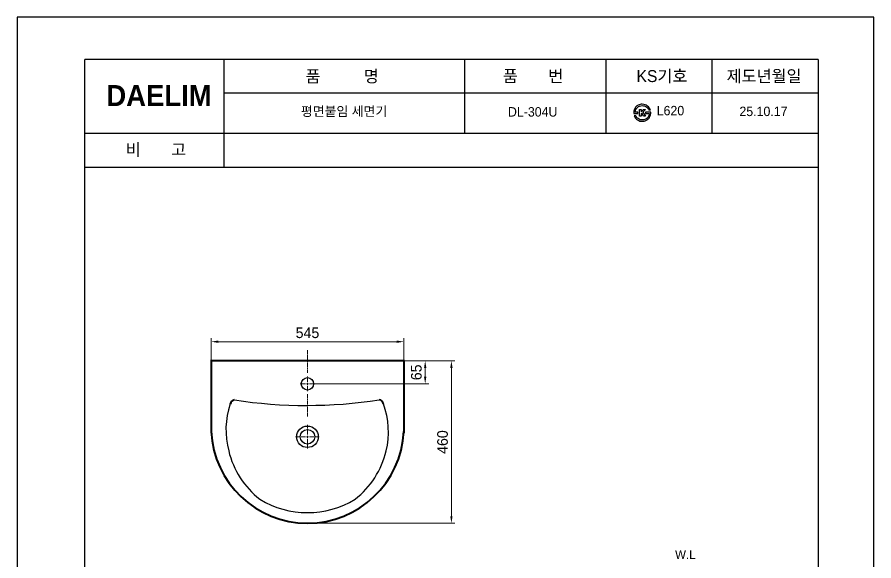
# Model space of a CAD drawing. Extents: x 53991 to 56416, y 58077 to 61507.
# Drawn here: x 53991 to 56416, y 59966 to 61507 of the extents above; entities that cross this region are included whole.
import ezdxf
from ezdxf.enums import TextEntityAlignment as Align

# ---------------------------------------------------------------- set-up
doc = ezdxf.new("R2010")
doc.units = 0
doc.header["$MEASUREMENT"] = 0
doc.linetypes.add('AM_ISO08W050', pattern=[18, 12, -1.5, 3, -1.5])
doc.layers.get('Defpoints').update_dxf_attribs({"linetype": 'CONTINUOUS'})
for name, color, linetype, lineweight in [('AM_5', 3, 'CONTINUOUS', 15), ('AM_7', 4, 'AM_ISO08W050', 0), ('OUTLINE', 11, 'CONTINUOUS', 40)]:
    doc.layers.add(name, color=color, linetype=linetype, lineweight=lineweight)
for name, color, linetype in [('Dim', 4, 'CONTINUOUS'), ('LINE', 7, 'CONTINUOUS'), ('TEXT', 7, 'CONTINUOUS'), ('YA', 7, 'CONTINUOUS')]:
    doc.layers.add(name, color=color, linetype=linetype)
doc.styles.add('h', font='', dxfattribs={"height": 30})
doc.styles.add('스타일1', font='txt.shx', dxfattribs={"bigfont": 'ghs.shx'})
doc.styles.add('타이틀', font='H2GTRM.TTF', dxfattribs={"height": 25})
doc.styles.get('h').set_extended_font_data('Haansoft Batang')
doc.dimstyles.new('AM_ISO$0', dxfattribs={"dimtxt": 3, "dimasz": 20, "dimexe": 10, "dimexo": 0.5, "dimgap": 10, "dimtad": 1, "dimdec": 0, "dimdsep": 46, "dimtxsty": 'h', "dimcen": -5, "dimclrd": 256, "dimclre": 256, "dimclrt": 256, "dimadec": 0, "dimazin": 2, "dimtp": 0.1, "dimtm": 0.1, "dimtfac": 0.71, "dimtdec": 0, "dimtmove": 0, "dimatfit": 3, "dimfxl": 0, "dimlwd": -1, "dimlwe": -1, "dimarcsym": 0})

# ---------------------------------------------------------------- blocks, each defined once
blk = doc.blocks.new('*D27')
at = {"layer": 'AM_5', "color": 0, "linetype": 'ByBlock'}
for p, q in [((54540.1, 60533.6), (54540.1, 60597.5)), ((55085.1, 60533.6), (55085.1, 60597.5)), ((55065.1, 60587.5), (54560.1, 60587.5))]:
    blk.add_line(p, q, dxfattribs=at)
at = {"layer": 'AM_5', "color": 0}
for points in [[(54560.1, 60590.8), (54560.1, 60584.1), (54540.1, 60587.5)], [(55065.1, 60590.8), (55065.1, 60584.1), (55085.1, 60587.5)]]:
    blk.add_solid(points, dxfattribs=at)
at = {"layer": 'Defpoints', "color": 0}
for p in [(54540.1, 60587.5), (54540.1, 60533.1), (55085.1, 60533.1)]:
    blk.add_point(p, dxfattribs=at)
at = {"layer": 'AM_5', "color": 0, "insert": (54812.6, 60612.5), "char_height": 30, "attachment_point": 5, "style": 'h'}
blk.add_mtext('545', dxfattribs=at)
blk = doc.blocks.new('*D28')
at = {"layer": 'AM_5', "color": 0, "linetype": 'ByBlock'}
for p, q in [((55085.6, 60533.1), (55230.1, 60533.1)), ((55220.1, 60093.1), (55220.1, 60513.1)), ((54813.1, 60073.1), (55230.1, 60073.1))]:
    blk.add_line(p, q, dxfattribs=at)
at = {"layer": 'AM_5', "color": 0}
for points in [[(55216.8, 60513.1), (55223.4, 60513.1), (55220.1, 60533.1)], [(55216.8, 60093.1), (55223.4, 60093.1), (55220.1, 60073.1)]]:
    blk.add_solid(points, dxfattribs=at)
at = {"layer": 'Defpoints', "color": 0}
for p in [(55085.1, 60533.1), (55220.1, 60533.1), (54812.6, 60073.1)]:
    blk.add_point(p, dxfattribs=at)
at = {"layer": 'AM_5', "color": 0, "insert": (55195.1, 60303.1), "char_height": 30, "attachment_point": 5, "rotation": 90, "style": 'h'}
blk.add_mtext('460', dxfattribs=at)
blk = doc.blocks.new('*D30')
at = {"layer": 'AM_5', "color": 0, "linetype": 'ByBlock'}
for p, q in [((55085.6, 60533.1), (55155.9, 60533.1)), ((55145.9, 60488.1), (55145.9, 60513.1)), ((54834.6, 60468.1), (55155.9, 60468.1))]:
    blk.add_line(p, q, dxfattribs=at)
at = {"layer": 'AM_5', "color": 0}
for points in [[(55142.6, 60513.1), (55149.2, 60513.1), (55145.9, 60533.1)], [(55142.6, 60488.1), (55149.2, 60488.1), (55145.9, 60468.1)]]:
    blk.add_solid(points, dxfattribs=at)
at = {"layer": 'Defpoints', "color": 0}
for p in [(55085.1, 60533.1), (55145.9, 60533.1), (54834.1, 60468.1)]:
    blk.add_point(p, dxfattribs=at)
at = {"layer": 'AM_5', "color": 0, "insert": (55120.9, 60500.6), "char_height": 30, "attachment_point": 5, "rotation": 90, "style": 'h'}
blk.add_mtext('65', dxfattribs=at)

msp = doc.modelspace()

# ---------------------------------------------------------------- linework, layer by layer
at = {"layer": 'AM_7', "color": 0}
for p, q in [((54812.6, 60563.1, 0.2), (54812.6, 60499.1, 0.2)), ((54806.6, 60468.1, 0.2), (54792.1, 60468.1, 0.2)), ((54809.6, 60468.1, 0.2), (54815.6, 60468.1, 0.2)), ((54812.6, 60474.1, 0.2), (54812.6, 60488.6, 0.2)), ((54812.6, 60465.1, 0.2), (54812.6, 60471.1, 0.2)), ((54818.6, 60468.1, 0.2), (54833.1, 60468.1, 0.2)), ((54812.6, 60462.1, 0.2), (54812.6, 60447.6, 0.2)), ((54812.6, 60439.1, 0.2), (54812.6, 60376, 0.2)), ((54812.6, 60324.1, 0.2), (54812.6, 60351.6, 0.2)), ((54806.6, 60318.1, 0.2), (54779.1, 60318.1, 0.2)), ((54809.6, 60318.1, 0.2), (54815.6, 60318.1, 0.2)), ((54812.6, 60315.1, 0.2), (54812.6, 60321.1, 0.2)), ((54812.6, 60312.1, 0.2), (54812.6, 60284.6, 0.2)), ((54818.6, 60318.1, 0.2), (54846.1, 60318.1, 0.2))]:
    msp.add_line(p, q, dxfattribs=at)
at = {"layer": 'LINE'}
for centre, radius in [((54812.6, 60468.1, 0.2), 17.5), ((54812.6, 60318.1, 0.2), 30.5), ((54812.6, 60318.1, 0.2), 20.5)]:
    msp.add_circle(centre, radius, dxfattribs=at)
for centre, radius, start, end in [((54809.5, 61743.6, 0.2), 1336.7, 261.2386, 278.8671), ((54815.5, 60337.7, 0.2), 233.7, 161.7258, 194.7658), ((54801.4, 60331.3, 0.2), 240.2, 347.1929, 19.4432), ((54833.5, 60337.7, 0.2), 251.1, 193.7318, 231.6185), ((54793.4, 60336.6, 0.2), 249.1, 308.2288, 346.4208), ((54812.6, 60363.1, 0.2), 260, 238.7193, 301.2807)]:
    msp.add_arc(centre, radius, start, end, dxfattribs=at)
at = {"layer": 'OUTLINE', "color": 0}
for p, q in [((55087.6, 60533.1, 0.2), (54537.6, 60533.1, 0.2)), ((54540.1, 60533.1, 0.2), (54540.1, 60328.1, 0.2)), ((55085.1, 60533.1, 0.2), (55085.1, 60328.1, 0.2))]:
    msp.add_line(p, q, dxfattribs=at)
for centre, radius, start, end in [((54608.8, 60407.2, 0.2), 15.6, 100.5407, 166.2309), ((55012.7, 60407.6, 0.2), 15.6, 13.7691, 79.4593), ((54812.6, 60345.9, 0.2), 272.8, 182.6894, 357.3106)]:
    msp.add_arc(centre, radius, start, end, dxfattribs=at)
at = {"layer": 'YA', "color": 7}
for p, q in [((56258, 61387.1), (54182, 61387.1)), ((54182, 60317), (54182, 61387.1)), ((54576.5, 61081.1), (54576.5, 61387.1)), ((55258, 61176.8), (55258, 61386.8)), ((55658, 61176.8), (55658, 61386.8)), ((55958, 61176.8), (55958, 61386.8)), ((56258, 61387.1), (56258, 58207.1)), ((56258, 61291.1), (54576.5, 61291.1)), ((56258, 61177.1), (54182, 61177.1)), ((56258, 61177.1), (54182, 61177.1)), ((56258, 61081.1), (54182, 61081.1)), ((56258, 61081.1), (54182, 61081.1)), ((54182, 58207.1), (54182, 60317))]:
    msp.add_line(p, q, dxfattribs=at)
at = {"layer": 'YA', "color": 0}
msp.add_lwpolyline([(53990.6, 58076.7), (56416.1, 58076.7), (56416.1, 61507), (53990.6, 61507)], close=True, dxfattribs=at)
at = {"layer": 'YA', "color": 7}
msp.add_lwpolyline([(55756.9, 61238.7), (55764.1, 61245.2), (55769.9, 61245.2), (55761.8, 61237.8), (55769.4, 61226.5), (55764.3, 61226.5), (55759, 61235.1), (55756.9, 61233.2), (55756.9, 61226.5), (55752.4, 61226.5), (55752.4, 61245.4), (55756.9, 61245.4), (55756.9, 61238.7)], close=True, dxfattribs=at)
for points in [[(55736.2, 61234.1), (55736, 61237.4), (55736.4, 61240.6), (55737.3, 61243.7), (55738.2, 61246.8), (55739.7, 61249.5), (55741.7, 61251.9), (55743.7, 61254.5), (55746.2, 61256.4), (55749.2, 61257.8), (55752.4, 61259.3), (55756, 61260.1), (55760, 61260.1), (55766.2, 61260.1), (55771.4, 61258.4), (55775.6, 61255), (55779, 61252.3), (55781.6, 61248.7), (55783.4, 61244.2), (55783.4, 61244.2), (55778.8, 61244.2), (55778.8, 61244.2), (55777.8, 61247.1), (55775.9, 61249.7), (55772.9, 61252), (55769.3, 61254.9), (55765.1, 61256.4), (55760.4, 61256.4), (55754.8, 61256.4), (55750.2, 61254.7), (55746.5, 61251.4), (55742.7, 61247.9), (55740.6, 61243.3), (55740.3, 61237.7), (55740.3, 61237.7), (55748.1, 61237.7), (55748.1, 61237.7), (55748.1, 61237.7), (55748.1, 61234.1), (55748.1, 61234.1), (55748.1, 61234.1), (55736.2, 61234.1), (55736.2, 61234.1), (55736.2, 61234.1), (55736.2, 61234.1), (55736.2, 61234.1)], [(55784.5, 61237.7), (55784.6, 61234.1), (55784.1, 61230.7), (55783, 61227.5), (55781.9, 61224.4), (55780.3, 61221.7), (55778.2, 61219.3), (55776, 61216.9), (55773.5, 61215.1), (55770.7, 61213.8), (55767.7, 61212.5), (55764.6, 61211.8), (55761.3, 61211.8), (55755.9, 61211.7), (55751.2, 61213), (55747.2, 61215.6), (55742.9, 61218.4), (55739.6, 61222.4), (55737.5, 61227.6), (55737.5, 61227.6), (55742, 61227.6), (55742, 61227.6), (55743.8, 61224.2), (55745.9, 61221.5), (55748.4, 61219.5), (55752, 61216.7), (55756.3, 61215.4), (55761.4, 61215.7), (55765.8, 61215.7), (55769.8, 61217.1), (55773.3, 61220), (55777.5, 61223.4), (55779.8, 61228.1), (55780.3, 61234.1), (55780.3, 61234.1), (55769.2, 61234.1), (55769.2, 61234.1), (55769.2, 61234.1), (55769.2, 61237.7), (55769.2, 61237.7), (55769.2, 61237.7), (55784.5, 61237.7), (55784.5, 61237.7), (55784.5, 61237.7), (55784.5, 61237.7), (55784.5, 61237.7)]]:
    msp.add_open_spline(points, degree=3, knots=[0, 0, 0, 0, 1, 1, 1, 2, 2, 2, 3, 3, 3, 4, 4, 4, 5, 5, 5, 6, 6, 6, 7, 7, 7, 8, 8, 8, 9, 9, 9, 10, 10, 10, 11, 11, 11, 12, 12, 12, 13, 13, 13, 14, 14, 14, 15, 15, 15, 15], dxfattribs=at)

# ---------------------------------------------------------------- texts
at = {"layer": 'Dim', "color": 0, "char_height": 33.819, "attachment_point": 1, "style": '스타일1'}
for s, insert in [('{\\fGulim|b0|i0|c129|p50;품          명}', (54806.8, 61356.4)), ('{\\fGulim|b0|i0|c129|p50;품       번}', (55365.8, 61356.9)), ('{\\fGulim|b0|i0|c129|p50;KS기호}', (55744.2, 61356.9)), ('{\\fGulim|b0|i0|c129|p50;제도년월일}', (55999.2, 61356.9)), ('{\\fGulim|b0|i0|c129|p50;비       고}', (54298, 61148.6))]:
    msp.add_mtext(s, dxfattribs=dict(at, insert=insert))
at = {"layer": 'Dim', "color": 0, "char_height": 26.746, "attachment_point": 1, "style": '스타일1'}
for s, insert, width in [('{\\fGulim|b0|i0|c129|p50;평면붙임 세면기}', (54793.9, 61253.6), 293.377), ('{\\fGulim|b0|i0|c129|p50;DL-304U}', (55380.2, 61252), 168.306), ('{\\fGulim|b0|i0|c129|p50;L620}', (55801.3, 61255.5), 168.306), ('{\\fGulim|b0|i0|c129|p50;25.10.17}', (56035.5, 61253.4), 168.306)]:
    msp.add_mtext(s, dxfattribs=dict(at, insert=insert, width=width))
at = {"layer": 'TEXT', "style": '타이틀'}
msp.add_text('W.L', height=25, dxfattribs=at).set_placement((55882.4, 59984.3, 0), align=Align.MIDDLE)
at = {"layer": 'YA', "color": 7, "insert": (54243.2, 61314.6), "char_height": 59.437, "width": 290.871, "attachment_point": 1, "style": 'h'}
msp.add_mtext('{\\fHYGraphic-Medium|b1|i0|c129|p18;DAELIM}', dxfattribs=at)

# ---------------------------------------------------------------- dimensions: what is measured, and where the dimension line sits
at = {"layer": 'AM_5', "color": 0}
dim = msp.add_linear_dim(base=(54540.1, 60587.5, 0.2), p1=(55085.1, 60533.1, 0.2), p2=(54540.1, 60533.1, 0.2), dimstyle='AM_ISO$0', override={"dimtxt": 50, "dimclrd": 0, "dimclre": 0, "dimclrt": 0}, dxfattribs=at)
dim.commit()
dim.dimension.update_dxf_attribs({"geometry": '*D27', "text_midpoint": (54812.6, 60587.5, 0.2), "dimtype": 160})
for base, p1, picture, middle in [((55220.1, 60533.1, 0.2), (54812.6, 60073.1, 0.2), '*D28', (55220.1, 60303.1, 0.2)), ((55145.9, 60533.1, 0.2), (54834.1, 60468.1, 0.2), '*D30', (55145.9, 60500.6, 0.2))]:
    dim = msp.add_linear_dim(base=base, p1=p1, p2=(55085.1, 60533.1, 0.2), angle=90, dimstyle='AM_ISO$0', override={"dimtxt": 50, "dimclrd": 0, "dimclre": 0, "dimclrt": 0}, dxfattribs=at)
    dim.commit()
    dim.dimension.update_dxf_attribs({"geometry": picture, "text_midpoint": middle, "dimtype": 160})

doc.saveas('drawing.dxf')
